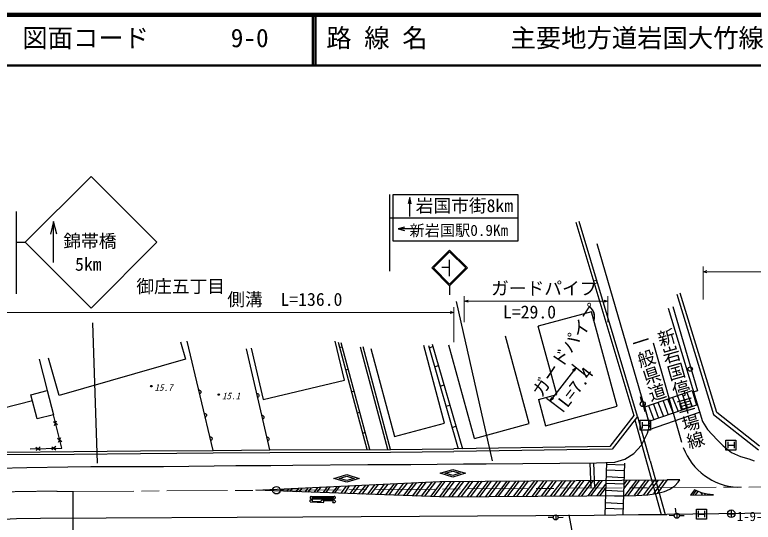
# Model space of a CAD drawing. Units: millimetres, scale not verified. Extents: x 40000 to 680000, y 20000 to 380000.
# Drawn here: x 118895 to 264642, y 279904 to 380000 of the extents above; entities that cross this region are included whole.
import ezdxf
from ezdxf.enums import TextEntityAlignment as Align

# ---------------------------------------------------------------- set-up
doc = ezdxf.new("R2010")
doc.units = ezdxf.units.MM
doc.header["$LTSCALE"] = 1000
doc.linetypes.add('CHAIN', pattern=[18.5, 12, -1.5, 3.5, -1.5])
for name, color, linetype, lineweight in [('M-BGD', 7, 'Continuous', 25), ('M-BMK', 2, 'CHAIN', 13), ('M-BMK-SRVR', 3, 'Continuous', 25), ('M-STR-HTXT', 7, 'Continuous', 13), ('M-STR-STRC', 7, 'Continuous', 25), ('M-TTL', 2, 'Continuous', 140), ('M-TTL-LINE', 7, 'Continuous', 50), ('M-TTL-TXT', 7, 'Continuous', 13)]:
    doc.layers.add(name, color=color, linetype=linetype, lineweight=lineweight)
doc.styles.add('@ＭＳ ゴシック', font='')
doc.styles.add('ＭＳ ゴシック', font='')
doc.styles.get('@ＭＳ ゴシック').set_extended_font_data('@MS Gothic')
doc.styles.get('ＭＳ ゴシック').set_extended_font_data('MS Gothic')

msp = doc.modelspace()

# ---------------------------------------------------------------- linework, layer by layer
at = {"layer": 'M-BGD'}
for p, q in [((229634, 339067), (241048, 300924)), ((241819, 300777), (230259, 339245)), ((244252, 299087), (233810, 334796)), ((257445, 301569), (250191, 325088)), ((249566, 324909), (256831, 301163)), ((206040, 323462), (213087, 291986)), ((247855, 322121), (254614, 299804)), ((248795, 322471), (253631, 305815)), ((232697, 321424), (222208, 318551)), ((237801, 302795), (232697, 321424)), ((134246, 319258), (135187, 291554)), ((225886, 305126), (222208, 318551)), ((220440, 299407), (215727, 316609)), ((151636, 315495), (152621, 312061)), ((158047, 294073), (152903, 315600)), ((183940, 307910), (182110, 315607)), ((188434, 294228), (182804, 315350)), ((188951, 294229), (183335, 315298)), ((201289, 315048), (207249, 294374)), ((209624, 296444), (204587, 314828)), ((244867, 315263), (250482, 295727)), ((169232, 294183), (164617, 314129)), ((165521, 314244), (167932, 304104)), ((183052, 314419), (183546, 314507)), ((192544, 294237), (187159, 314460)), ((193061, 294238), (187664, 314509)), ((189161, 314194), (193814, 296800)), ((203731, 299453), (199640, 314749)), ((200543, 314746), (206420, 294362)), ((200669, 314309), (201437, 314534)), ((123694, 312091), (125276, 305898)), ((127666, 304900), (125548, 312278)), ((152621, 312061), (127666, 304900)), ((201748, 310566), (202516, 310792)), ((231753, 308739), (228817, 311001)), ((184233, 309987), (184727, 310075)), ((229610, 310390), (224574, 303852)), ((228981, 309928), (229610, 310390)), ((229610, 310390), (229321, 309666)), ((167932, 304104), (183940, 307910)), ((202844, 306766), (203611, 306991)), ((122089, 305061), (125267, 305895)), ((123347, 300269), (122089, 305061)), ((125267, 305895), (126526, 301104)), ((155198, 305997), (155295, 305987)), ((155295, 305987), (155382, 305958)), ((155382, 305958), (155485, 305905)), ((155467, 305269), (155384, 305219)), ((155531, 305334), (155467, 305269)), ((155485, 305905), (155552, 305830)), ((155599, 305430), (155531, 305334)), ((155552, 305830), (155602, 305745)), ((155625, 305527), (155599, 305430)), ((155602, 305745), (155630, 305625)), ((155630, 305625), (155625, 305527)), ((166657, 305311), (166754, 305300)), ((166754, 305300), (166841, 305271)), ((166841, 305271), (166944, 305217)), ((166985, 304646), (166920, 304581)), ((166944, 305217), (167010, 305142)), ((167054, 304742), (166985, 304646)), ((167010, 305142), (167059, 305057)), ((167081, 304838), (167054, 304742)), ((167059, 305057), (167087, 304936)), ((167087, 304936), (167081, 304838)), ((185377, 305696), (185871, 305784)), ((222242, 304127), (225886, 305126)), ((242678, 303681), (242388, 304639)), ((243221, 302664), (252577, 305889)), ((249668, 304814), (250699, 302068)), ((250605, 305157), (251669, 302402)), ((251545, 305492), (252605, 302725)), ((252577, 305889), (253431, 303010)), ((253631, 305815), (253000, 305627)), ((122411, 303834), (116458, 302314)), ((166920, 304581), (166837, 304531)), ((222242, 304127), (223668, 298923)), ((223855, 304406), (227335, 301725)), ((224574, 303852), (224862, 304577)), ((225202, 304315), (224574, 303852)), ((242823, 303700), (242823, 302705)), ((244950, 303188), (245965, 300436)), ((245831, 303563), (246921, 300765)), ((246839, 303832), (247864, 301091)), ((247723, 304215), (248834, 301425)), ((248716, 304510), (249796, 301757)), ((203995, 302771), (204754, 303026)), ((223668, 298923), (237801, 302795)), ((242958, 302722), (243229, 301759)), ((244057, 299778), (243221, 302664)), ((243965, 302920), (245029, 300113)), ((253431, 303010), (244057, 299778)), ((126526, 301104), (123347, 300269)), ((128171, 294521), (126526, 301104)), ((156301, 301383), (156398, 301373)), ((156398, 301373), (156485, 301344)), ((156485, 301344), (156588, 301291)), ((156569, 300655), (156487, 300605)), ((156634, 300720), (156569, 300655)), ((156588, 301291), (156655, 301217)), ((156701, 300816), (156634, 300720)), ((156655, 301217), (156704, 301132)), ((156728, 300913), (156701, 300816)), ((156704, 301132), (156733, 301011)), ((156733, 301011), (156728, 300913)), ((167651, 301016), (167748, 301005)), ((167748, 301005), (167834, 300976)), ((167914, 300286), (167831, 300236)), ((167834, 300976), (167937, 300922)), ((167979, 300351), (167914, 300286)), ((167937, 300922), (168004, 300847)), ((168047, 300446), (167979, 300351)), ((168004, 300847), (168052, 300762)), ((168074, 300543), (168047, 300446)), ((168052, 300762), (168080, 300641)), ((168080, 300641), (168074, 300543)), ((186496, 301498), (186985, 301604)), ((241048, 300924), (236324, 294811)), ((241819, 300777), (236819, 294319)), ((241819, 300777), (244257, 292057)), ((243965, 298160), (254058, 301637)), ((256831, 301163), (265652, 294185)), ((265894, 294886), (257445, 301569)), ((126528, 299768), (127347, 299148)), ((126722, 298992), (127152, 299924)), ((193814, 296800), (203731, 299453)), ((205204, 298578), (205966, 298823)), ((209624, 296444), (220440, 299407)), ((241283, 300083), (246499, 281432)), ((242344, 298032), (242344, 300032)), ((242344, 300032), (244344, 300032)), ((242719, 299657), (242719, 298407)), ((242719, 299032), (243969, 299032)), ((243756, 297489), (244252, 299087)), ((243969, 299657), (243969, 298407)), ((244344, 300032), (244344, 298032)), ((254614, 299804), (255588, 298221)), ((187565, 297490), (188038, 297656)), ((244344, 298032), (242344, 298032)), ((242570, 295120), (243756, 297489)), ((255588, 298221), (257535, 296152)), ((127351, 296477), (128169, 295857)), ((127545, 295701), (127975, 296633)), ((157403, 296769), (157500, 296759)), ((157500, 296759), (157587, 296731)), ((157587, 296731), (157690, 296677)), ((157672, 296041), (157589, 295991)), ((157736, 296106), (157672, 296041)), ((157690, 296677), (157758, 296603)), ((157804, 296203), (157736, 296106)), ((157758, 296603), (157807, 296518)), ((157830, 296299), (157804, 296203)), ((157807, 296518), (157835, 296397)), ((157835, 296397), (157830, 296299)), ((168645, 296720), (168741, 296710)), ((168741, 296710), (168828, 296681)), ((168908, 295991), (168825, 295941)), ((168828, 296681), (168931, 296627)), ((168973, 296055), (168908, 295991)), ((168931, 296627), (168998, 296552)), ((169041, 296151), (168973, 296055)), ((168998, 296552), (169046, 296466)), ((169068, 296248), (169041, 296151)), ((169046, 296466), (169074, 296346)), ((169074, 296346), (169068, 296248)), ((257535, 296152), (258691, 294996)), ((259222, 294122), (259222, 296122)), ((259222, 296122), (261222, 296122)), ((261222, 296122), (261222, 294122)), ((121928, 294376), (128171, 294521)), ((123081, 294725), (123896, 294100)), ((123881, 294744), (123096, 294081)), ((126203, 294798), (127018, 294172)), ((127003, 294816), (126218, 294154)), ((236324, 294811), (205541, 294348)), ((241083, 293467), (242570, 295120)), ((258691, 294996), (260335, 293657)), ((259597, 295747), (259597, 294497)), ((259597, 295122), (260847, 295122)), ((260847, 295747), (260847, 294497)), ((117304, 293742), (130582, 293853)), ((117321, 293243), (130586, 293353)), ((130582, 293853), (143723, 293963)), ((130586, 293353), (143727, 293463)), ((143723, 293963), (158047, 294073)), ((143727, 293463), (158052, 293573)), ((158047, 294073), (169232, 294183)), ((158052, 293573), (169235, 293683)), ((169232, 294183), (193061, 294238)), ((169235, 293683), (193065, 293738)), ((193061, 294238), (205541, 294348)), ((193065, 293738), (205546, 293848)), ((236819, 294319), (205546, 293848)), ((239320, 292310), (241083, 293467)), ((261222, 294122), (259222, 294122)), ((260335, 293657), (262161, 292866)), ((211938, 291428), (233700, 291594)), ((232410, 291584), (232608, 286637)), ((233109, 291589), (233307, 286642)), ((233700, 291594), (237336, 291759)), ((235678, 291684), (235378, 281350)), ((237336, 291759), (239320, 292310)), ((239204, 291549), (238909, 281393)), ((244273, 292001), (247229, 281432)), ((262161, 292866), (263743, 292379)), ((263743, 292379), (264838, 292014)), ((114582, 290547), (121303, 290712)), ((121303, 290712), (129376, 290822)), ((129376, 290822), (133894, 290878)), ((133894, 290878), (143480, 290878)), ((143480, 290878), (148273, 290878)), ((148273, 290878), (158219, 291043)), ((158219, 291043), (162516, 291098)), ((162516, 291098), (169403, 291098)), ((169403, 291098), (173755, 291153)), ((173755, 291153), (188605, 291263)), ((188605, 291263), (197034, 291318)), ((197034, 291318), (207447, 291428)), ((202821, 289570), (205341, 290320)), ((205341, 290320), (207821, 289570)), ((207447, 291428), (211938, 291428)), ((235636, 290263), (239162, 290113)), ((235668, 291365), (239194, 291214)), ((181897, 288549), (184417, 289299)), ((182949, 288549), (184416, 288986)), ((184416, 288986), (185861, 288549)), ((184417, 289299), (186897, 288549)), ((205341, 288820), (202821, 289570)), ((203872, 289570), (205340, 290007)), ((205340, 289133), (203872, 289570)), ((205340, 290007), (206784, 289570)), ((206784, 289570), (205340, 289133)), ((207821, 289570), (205341, 288820)), ((235597, 288897), (239123, 288746)), ((166484, 286195), (202798, 287938)), ((184417, 287799), (181897, 288549)), ((184416, 288112), (182949, 288549)), ((185861, 288549), (184416, 288112)), ((186897, 288549), (184417, 287799)), ((185099, 285550), (186256, 287144)), ((186840, 287147), (185644, 285559)), ((186827, 285490), (188167, 287236)), ((188739, 287241), (187387, 285471)), ((188583, 285429), (190026, 287325)), ((190598, 287353), (189129, 285410)), ((190390, 285367), (191899, 287415)), ((192496, 287428), (190924, 285348)), ((192150, 285331), (193818, 287493)), ((194390, 287521), (192700, 285304)), ((193896, 285245), (195703, 287598)), ((196314, 287627), (194456, 285226)), ((195691, 285183), (197602, 287689)), ((198174, 287716), (196211, 285165)), ((197433, 285123), (199461, 287773)), ((200031, 287788), (197994, 285056)), ((199202, 285061), (201373, 287870)), ((201919, 287896), (199787, 285041)), ((200996, 284999), (203232, 287941)), ((203759, 287907), (201555, 284980)), ((202777, 284940), (205044, 287948)), ((202798, 287938), (247659, 288238)), ((205600, 287937), (203323, 284941)), ((204610, 284950), (206898, 287965)), ((207432, 287955), (205143, 284954)), ((206423, 284964), (208711, 287978)), ((209283, 287981), (206969, 284966)), ((208275, 285009), (210571, 287990)), ((211095, 287988), (208867, 284979)), ((210089, 284987), (212365, 288002)), ((212914, 287989), (210623, 284990)), ((211884, 284999), (214199, 288014)), ((214740, 287998), (212469, 285003)), ((213769, 285011), (216045, 288027)), ((216565, 288007), (214315, 285015)), ((215590, 285023), (217827, 288016)), ((218424, 288042), (216136, 285027)), ((217411, 285065), (219699, 288051)), ((220232, 288055), (217956, 285039)), ((219205, 285048), (221519, 288063)), ((222078, 288067), (219799, 285071)), ((221051, 285068), (223315, 288058)), ((223893, 288076), (221597, 285064)), ((222882, 285072), (225149, 288079)), ((225743, 288091), (223442, 285076)), ((224677, 285084), (227005, 288100)), ((227564, 288104), (225275, 285088)), ((226511, 285096), (228799, 288112)), ((229410, 288116), (227082, 285100)), ((228378, 285137), (230632, 288124)), ((231217, 288128), (228916, 285112)), ((230197, 285138), (232479, 288136)), ((233025, 288140), (230723, 285125)), ((234300, 288149), (232021, 285133)), ((232601, 285137), (234880, 288152)), ((233852, 285145), (235554, 287422)), ((235559, 287607), (239085, 287457)), ((240335, 288173), (239056, 286460)), ((239080, 287264), (239794, 288185)), ((239362, 285182), (241638, 288198)), ((242156, 288176), (239904, 285186)), ((241183, 285234), (243446, 288210)), ((243979, 288182), (241711, 285210)), ((243060, 285289), (245252, 288222)), ((245855, 288226), (243638, 285329)), ((245052, 285540), (247096, 288234)), ((247650, 288238), (245663, 285602)), ((250136, 288254), (247659, 288238)), ((249173, 287094), (249838, 287792)), ((249838, 287792), (250136, 288254)), ((130557, 249646), (130409, 285954)), ((202765, 284938), (166484, 286195)), ((172654, 285981), (173005, 286508)), ((173581, 286483), (173201, 285962)), ((174436, 285920), (174930, 286601)), ((175473, 286579), (174995, 285900)), ((176269, 285898), (176816, 286691)), ((177362, 286678), (176763, 285839)), ((178674, 286743), (177986, 285836)), ((178570, 285815), (179273, 286772)), ((180573, 286871), (179741, 285773)), ((180339, 285751), (181145, 286899)), ((182429, 286904), (181549, 285707)), ((182069, 285688), (183057, 286991)), ((183291, 285644), (184357, 287024)), ((184916, 287052), (183876, 285592)), ((234434, 285184), (235539, 286657)), ((235519, 286204), (239045, 286053)), ((245536, 285591), (247108, 285952)), ((247108, 285952), (248195, 286407)), ((248195, 286407), (249173, 287094)), ((253054, 286271), (252288, 285269)), ((253307, 286134), (252693, 285298)), ((253498, 286072), (253054, 286271)), ((253261, 285275), (253752, 285964)), ((253940, 285890), (253498, 286072)), ((254619, 285662), (253940, 285890)), ((254216, 285790), (254563, 285394)), ((177169, 283908), (177169, 284308)), ((177169, 284308), (177619, 284308)), ((177184, 284844), (177170, 284734)), ((177170, 284734), (177201, 284636)), ((177229, 284921), (177184, 284844)), ((177201, 284636), (177251, 284573)), ((177298, 284977), (177229, 284921)), ((177251, 284573), (177321, 284528)), ((177335, 284994), (177298, 284977)), ((177321, 284528), (177419, 284508)), ((177419, 285008), (177335, 284994)), ((177419, 285008), (181919, 285008)), ((177419, 284508), (181919, 284508)), ((177619, 284753), (177636, 284815)), ((177645, 284691), (177619, 284753)), ((177619, 284308), (177619, 284042)), ((177636, 284815), (177676, 284849)), ((177719, 284658), (177645, 284691)), ((177676, 284849), (177719, 284858)), ((177719, 284858), (181619, 284858)), ((177719, 284658), (181619, 284658)), ((179428, 284187), (179495, 284253)), ((179495, 284253), (179576, 284294)), ((179576, 284294), (179669, 284308)), ((179669, 284308), (181869, 284308)), ((181619, 284858), (181686, 284832)), ((181671, 284673), (181619, 284658)), ((181717, 284739), (181671, 284673)), ((181686, 284832), (181716, 284782)), ((181716, 284782), (181717, 284739)), ((181869, 284308), (181995, 284280)), ((182008, 284992), (181919, 285008)), ((181919, 284508), (182067, 284557)), ((181995, 284280), (182085, 284216)), ((182066, 284960), (182008, 284992)), ((182103, 284927), (182066, 284960)), ((182067, 284557), (182131, 284627)), ((182085, 284216), (182151, 284111)), ((182140, 284875), (182103, 284927)), ((182131, 284627), (182164, 284710)), ((182167, 284786), (182140, 284875)), ((182164, 284710), (182167, 284786)), ((202818, 284938), (241487, 285197)), ((235489, 285176), (239015, 285026)), ((241487, 285197), (243814, 285333)), ((243814, 285333), (245536, 285591)), ((252288, 285269), (256786, 285299)), ((254563, 285394), (254481, 285283)), ((255577, 285438), (254619, 285662)), ((255021, 285555), (255140, 285419)), ((255140, 285419), (255043, 285287)), ((256786, 285299), (255577, 285438)), ((177169, 283908), (179895, 283808)), ((177619, 284042), (179370, 283978)), ((179370, 283978), (179384, 284102)), ((179384, 284102), (179428, 284187)), ((179847, 284096), (179819, 284021)), ((179819, 284021), (179824, 283952)), ((179824, 283952), (179853, 283869)), ((179889, 284135), (179847, 284096)), ((179853, 283869), (179895, 283808)), ((179969, 284158), (179889, 284135)), ((179969, 284158), (181569, 284158)), ((181637, 284142), (181569, 284158)), ((181674, 284115), (181637, 284142)), ((181642, 283808), (181695, 283891)), ((181642, 283808), (182069, 283808)), ((181701, 284078), (181674, 284115)), ((181695, 283891), (181717, 283974)), ((181717, 284028), (181701, 284078)), ((181717, 283974), (181717, 284028)), ((182119, 283859), (182069, 283808)), ((182168, 283994), (182119, 283859)), ((182151, 284111), (182168, 283994)), ((235448, 283774), (238974, 283623)), ((175746, 280945), (233279, 281324)), ((225651, 281349), (225651, 280354)), ((233279, 281324), (242030, 281432)), ((235417, 282708), (238943, 282557)), ((242030, 281432), (246307, 281432)), ((246307, 281432), (247607, 281432)), ((271247, 281703), (247607, 281432)), ((249455, 281671), (249296, 282658)), ((249535, 281674), (249535, 280679)), ((253422, 280503), (253422, 282503)), ((253422, 282503), (255422, 282503)), ((253797, 282128), (253797, 280878)), ((253797, 281503), (255047, 281503)), ((255047, 282128), (255047, 280878)), ((255422, 282503), (255422, 280503)), ((259542, 281577), (261042, 281577)), ((111107, 280241), (119262, 280620)), ((119262, 280620), (123973, 280674)), ((123973, 280674), (175746, 280945)), ((225151, 280836), (224151, 280806)), ((226151, 280859), (227150, 280873)), ((249035, 281189), (248035, 281213)), ((250034, 281200), (251033, 281247)), ((255422, 280503), (253422, 280503))]:
    msp.add_line(p, q, dxfattribs=at)
for centre, radius in [((252206, 310110), 435), ((145838, 306746), 150), ((145838, 306746), 131), ((145838, 306746), 112), ((145838, 306746), 93.8), ((145838, 306746), 75), ((145838, 306746), 56.2), ((145838, 306747), 37.5), ((145838, 306746), 18.8), ((159156, 305089), 150), ((159156, 305089), 131), ((159156, 305089), 112), ((159156, 305089), 93.8), ((159156, 305089), 75), ((159156, 305089), 56.2), ((159156, 305090), 37.5), ((159156, 305089), 18.8), ((242823, 303203), 498), ((225651, 280851), 498), ((249535, 281177), 498)]:
    msp.add_circle(centre, radius, dxfattribs=at)
msp.add_arc((262080, 298823), 12004, 200.4644, 267.50697, dxfattribs=at)
at = {"layer": 'M-BMK'}
for p, q in [((130409, 285954), (169798, 286217)), ((171298, 286227), (269769, 286886))]:
    msp.add_line(p, q, dxfattribs=at)
msp.add_arc((125192, 16005), 270000, 88.89279, 101.43381, dxfattribs=at)
at = {"layer": 'M-BMK-SRVR'}
msp.add_line((260292, 282327), (260292, 280827), dxfattribs=at)
for centre, radius in [((170548, 286222), 746), ((260292, 281577), 750)]:
    msp.add_circle(centre, radius, dxfattribs=at)
at = {"layer": 'M-STR-HTXT'}
for p, q in [((254746, 323821), (254746, 330316)), ((254746, 329316), (255496, 329529)), ((255496, 329100), (254746, 329316)), ((254746, 329316), (269997, 329316)), ((207606, 319369), (207606, 324521)), ((207606, 323521), (208356, 323735)), ((235216, 323737), (235966, 323521)), ((235966, 324521), (235966, 319369)), ((205546, 322304), (205546, 315409)), ((208356, 323306), (207606, 323521)), ((207606, 323521), (235966, 323521)), ((235966, 323521), (235216, 323307)), ((67029, 321304), (205546, 321304)), ((204796, 321519), (205546, 321304)), ((205546, 321304), (204796, 321090))]:
    msp.add_line(p, q, dxfattribs=at)
at = {"layer": 'M-STR-STRC'}
for p, q in [((133958, 348126), (120958, 335126)), ((146958, 335126), (133958, 348126)), ((192844, 344523), (192844, 329456)), ((193603, 335363), (193603, 344523)), ((193603, 344523), (218210, 344523)), ((218210, 344523), (218210, 335363)), ((196836, 343962), (196523, 342712)), ((197148, 342712), (196836, 343962)), ((196836, 340177), (196836, 343962)), ((119198, 341189), (119198, 324956)), ((192844, 339943), (218210, 339943)), ((126555, 339244), (125930, 336744)), ((127180, 336744), (126555, 339244)), ((126555, 331148), (126555, 339244)), ((195806, 338098), (194556, 337786)), ((194556, 337786), (195806, 337473)), ((199138, 337786), (194556, 337786)), ((218210, 335363), (193603, 335363)), ((119198, 335126), (120958, 335126)), ((120958, 335126), (133958, 322126)), ((133958, 322126), (146958, 335126)), ((201178, 330062), (204713, 333598)), ((201531, 330062), (204713, 333244)), ((204713, 333598), (208249, 330062)), ((207895, 330062), (204713, 333244)), ((204713, 328453), (204713, 331679)), ((204713, 326527), (201178, 330062)), ((204713, 326880), (201531, 330062)), ((203213, 330224), (204713, 330224)), ((208249, 330062), (204713, 326527)), ((204713, 326880), (207895, 330062)), ((204713, 326527), (204713, 324739)), ((233814, 252967), (228283, 281347))]:
    msp.add_line(p, q, dxfattribs=at)
at = {"layer": 'M-TTL'}
msp.add_line((680000, 380000), (40000, 380000), dxfattribs=at)
at = {"layer": 'M-TTL-LINE'}
for p, q in [((177750, 380000), (177750, 370000)), ((178250, 380000), (178250, 370000)), ((40000, 370000), (680000, 370000))]:
    msp.add_line(p, q, dxfattribs=at)

# ---------------------------------------------------------------- texts
at = {"layer": 'M-BGD', "style": 'ＭＳ ゴシック'}
msp.add_text('御庄五丁目', height=2566, dxfattribs=at).set_placement((142897, 324380), align=Align.BOTTOM_LEFT)
at = {"layer": 'M-BGD'}
for s, rotation, style, p in [('ガードパイプ', 56.1, 'ＭＳ ゴシック', (223527, 303917)), ('新岩国停車場線', 285.8, '@ＭＳ ゴシック', (245043, 317473)), ('一般県道', 287.7, '@ＭＳ ゴシック', (239931, 316602)), ('L=7.4', 52.2, 'ＭＳ ゴシック', (228547, 301853))]:
    msp.add_text(s, height=2566, rotation=rotation, dxfattribs=dict(at, style=style)).set_placement(p, align=Align.BOTTOM_LEFT)
at = {"layer": 'M-BGD', "style": 'ＭＳ ゴシック', "oblique": 15}
for s, p in [('15.7', (146467, 305411)), ('15.1', (159785, 303753))]:
    msp.add_text(s, height=1320, dxfattribs=at).set_placement(p, align=Align.BOTTOM_LEFT)
at = {"layer": 'M-BMK-SRVR', "style": 'ＭＳ ゴシック'}
msp.add_text('1-9-0-1', height=1833, dxfattribs=at).set_placement((261431, 279583), align=Align.BOTTOM_LEFT)
at = {"layer": 'M-STR-HTXT', "style": 'ＭＳ ゴシック'}
for s, p in [('ガードパイプ', (212900, 323988)), ('側溝\u3000L=136.0', (160835, 321812)), ('L=29.0', (215251, 319321))]:
    msp.add_text(s, height=2566, dxfattribs=at).set_placement(p, align=Align.BOTTOM_LEFT)
at = {"layer": 'M-STR-STRC', "style": 'ＭＳ ゴシック'}
for s, p in [('岩国市街8km', (198018, 340295)), ('錦帯橋', (128476, 333330)), ('5km', (130794, 328739))]:
    msp.add_text(s, height=2566, dxfattribs=at).set_placement(p, align=Align.BOTTOM_LEFT)
msp.add_text('新岩国駅0.9Km', height=2199, rotation=0.1, dxfattribs=at).set_placement((196801, 335699), align=Align.BOTTOM_LEFT)
at = {"layer": 'M-TTL-TXT', "style": 'ＭＳ ゴシック'}
for s, p in [('図面コード', (120380, 372500)), ('路 線 名', (180380, 372500)), ('主要地方道岩国大竹線', (216734, 372500)), ('9-0', (161521, 372500))]:
    msp.add_text(s, height=3666, dxfattribs=at).set_placement(p, align=Align.BOTTOM_LEFT)

doc.saveas('drawing.dxf')
